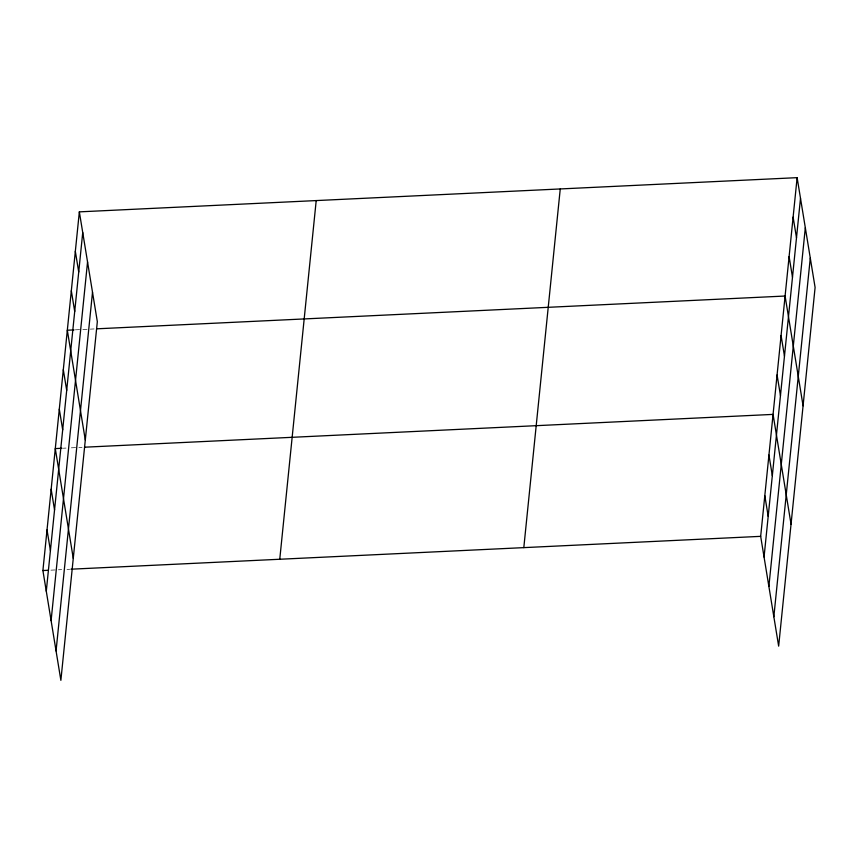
<?xml version="1.0" encoding="UTF-8"?>
<svg xmlns="http://www.w3.org/2000/svg" width="858" height="858" viewBox="0 0 858 858"><rect width="100%" height="100%" fill="white"/><g stroke="black" fill="none" stroke-linecap="round" stroke-linejoin="round"><path stroke-width="0.64" stroke-dasharray="4.29 3.22" d="M75.343 329.837L94.08 328.946M63.32 448.208L66.002 448.08M71.353 447.822L82.057 447.308M50.933 570.152L61.637 569.648M66.988 569.39L69.67 569.262"/><path stroke-width="1.29" d="M79.344 211.862L97.329 321.653L60.875 680.34L42.9 570.538L79.344 211.862L797.125 177.66L815.1 287.462L778.656 646.138L760.671 536.347L797.125 177.66M46.289 591.226L82.733 232.55M51.105 620.634L87.548 261.958M56.06 650.932L92.514 292.256M279.762 559.255L316.205 200.579M523.809 547.629L560.253 188.953M764.06 557.035L800.503 198.359M768.875 586.432L805.319 227.756M773.841 616.73L810.284 258.054M74.013 329.901L67.321 330.223L85.296 440.025M96.761 328.818L785.091 296.031L803.077 405.823M61.98 448.273L55.287 448.584L73.273 558.386M84.728 447.19L773.069 414.393L791.044 524.195M42.9 570.538L48.252 570.28M70.999 569.197L760.671 536.347M793.114 217.117L796.503 237.805M789.103 256.574L792.492 277.263M781.08 335.478L784.469 356.177M777.08 374.935L780.469 395.624M768.94 455.04L772.329 475.729M764.81 495.688L768.2 516.377M75.332 251.319L78.722 272.007M71.321 290.765L74.71 311.454M63.31 369.68L66.699 390.369M59.299 409.137L62.688 429.826M51.158 489.242L54.547 509.931M47.029 529.89L50.418 550.579"/></g></svg>
